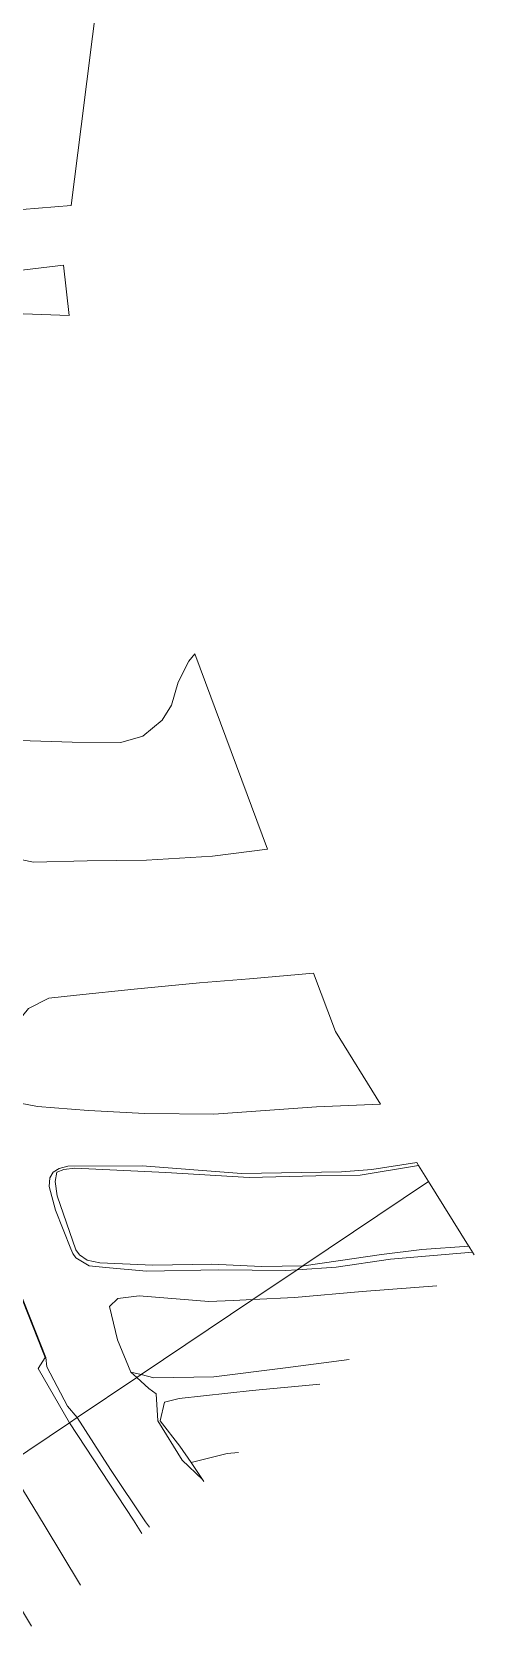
# Model space of a CAD drawing. Header units: metres. Extents: x 112942 to 118371, y 496117 to 499046.
# Drawn here: x 118156 to 118230.3, y 496214.3 to 496482.3 of the extents above; entities that cross this region are included whole.
import ezdxf

# ---------------------------------------------------------------- set-up
doc = ezdxf.new("R2010")
doc.units = ezdxf.units.M
doc.layers.add('B-WE-OG-TOPOKAART-G', color=7, linetype='Continuous', lineweight=18)

msp = doc.modelspace()

# ---------------------------------------------------------------- linework, layer by layer
at = {"layer": 'B-WE-OG-TOPOKAART-G'}
for points in [[(118169.044, 496504.218, -1.467), (118164.263, 496466.347, -1.43), (118162.591, 496453.106, -1.417), (118154.359, 496452.388, -1.45), (118140.791, 496451.617, -1.49), (118130.778, 496452.119, -1.503), (118120.568, 496452.16, -1.51), (118112.901, 496451.985, -1.5), (118109.177, 496452.464, -1.48), (118106.728, 496453.395, -1.463), (118105.48, 496455.993, -1.447), (118104.472, 496463.157, -1.477), (118105.673, 496468.82, -1.497), (118107.749, 496471.489, -1.473), (118108.28, 496475.852, -1.467), (118108.58, 496482.802, -1.433)], [(118162.274, 496434.586, -1.533), (118154.541, 496434.857, -1.507), (118149.411, 496434.944, -1.5), (118146.486, 496436.53, -1.47), (118145.359, 496438.568, -1.44), (118144.979, 496440.679, -1.423), (118146.99, 496441.746, -1.39), (118152.408, 496441.975, -1.413), (118161.321, 496443.051, -1.46), (118162.274, 496434.586, -1.533)], [(118153.96, 496363.15, -1.507), (118162.745, 496362.866, -1.5), (118170.929, 496362.816, -1.49), (118174.663, 496363.896, -1.48), (118177.891, 496366.575, -1.45), (118179.433, 496369.125, -1.473), (118180.596, 496372.948, -1.447), (118182.361, 496376.483, -1.47), (118183.399, 496377.742, -1.47), (118195.599, 496344.914, -1.513)], [(118195.599, 496344.914, -1.513), (118186.354, 496343.716, -1.563), (118175.249, 496343.062, -1.52), (118165.256, 496342.926, -1.473), (118156.276, 496342.703, -1.457), (118152.757, 496343.435, -1.497)], [(118203.845, 496301.6, -1.33), (118186.591, 496300.358, -1.363), (118174.979, 496300.493, -1.51), (118165.479, 496300.987, -1.48), (118156.924, 496301.636, -1.5), (118153.997, 496302.238, -1.487), (118152.567, 496303.077, -1.49), (118151.441, 496304.828, -1.457), (118150.457, 496308.004, -1.423), (118150.19, 496310.967, -1.453), (118151.856, 496313.716, -1.467), (118155.447, 496318.141, -1.51), (118158.833, 496319.835, -1.503), (118163.478, 496320.373, -1.547), (118173.204, 496321.363, -1.563), (118184.164, 496322.422, -1.547), (118192.544, 496323.118, -1.54), (118203.342, 496324.08, -1.513), (118206.986, 496314.273, -1.193), (118214.589, 496302.034, -1.343), (118203.845, 496301.6, -1.33)], [(118123.933, 496303.73, -1.445), (118128.003, 496305.238, -1.445), (118133.368, 496306.812, -1.445), (118139.199, 496299.916, -1.445), (118142.4, 496295.133, -1.445), (118144.779, 496290.138, -1.445), (118147.185, 496283.58, -1.445), (118151.775, 496275.333, -1.445), (118153.776, 496270.967, -1.445), (118158.346, 496259.485, -1.445), (118158.253, 496259.448, -1.233), (118157.801, 496260.584, -1.127), (118153.684, 496270.928, -1.242), (118151.685, 496275.288, -1.257), (118147.094, 496283.539, -1.109), (118144.687, 496290.099, -1.121), (118142.313, 496295.084, -1.18), (118139.119, 496299.856, -1.18), (118133.334, 496306.698, -1.209), (118128.034, 496305.143, -1.192), (118123.931, 496303.62, -1.192), (118123.933, 496303.73, -1.445)], [(118220.976, 496291.752, -1.213), (118211.135, 496290.141, -1.21), (118203.708, 496290.016, -1.192), (118192.514, 496289.72, -1.216), (118178.519, 496290.561, -1.219), (118163.234, 496291.298, -1.348), (118161.365, 496291.088, -1.381), (118160.181, 496290.621, -1.351), (118159.89, 496289.045, -1.285), (118160.247, 496286.659, -1.198), (118163.365, 496277.543, -1.285), (118163.968, 496276.707, -1.294), (118165.282, 496275.835, -1.285), (118167.392, 496275.365, -1.267), (118176.312, 496274.97, -1.261), (118186.259, 496275.145, -1.264), (118194.565, 496274.737, -1.276), (118201.529, 496274.873, -1.291), (118200.57, 496274.229, -1.39), (118198.61, 496274.106, -1.39), (118187.402, 496274.219, -1.39), (118175.262, 496274.006, -1.39), (118168.43, 496274.578, -1.39), (118165.626, 496274.892, -1.39), (118163.36, 496276.229, -1.39), (118162.877, 496276.921, -1.39), (118162.544, 496277.757, -1.39), (118159.985, 496284.258, -1.39), (118158.896, 496288.229, -1.39), (118158.999, 496289.679, -1.39), (118159.575, 496290.6, -1.39), (118160.581, 496291.216, -1.39), (118162.039, 496291.607, -1.39), (118174.521, 496291.695, -1.39), (118191.239, 496290.392, -1.39), (118207.999, 496290.682, -1.39), (118213.113, 496291.074, -1.39), (118220.675, 496292.237, -1.39), (118220.976, 496291.752, -1.213)], [(118222.644, 496289.067, -1.228), (118201.529, 496274.873, -1.291), (118194.565, 496274.737, -1.276), (118186.259, 496275.145, -1.264), (118176.312, 496274.97, -1.261), (118167.392, 496275.365, -1.267), (118165.282, 496275.835, -1.285), (118163.968, 496276.707, -1.294), (118163.365, 496277.543, -1.285), (118160.247, 496286.659, -1.198), (118159.89, 496289.045, -1.285), (118160.181, 496290.621, -1.351), (118161.365, 496291.088, -1.381), (118163.234, 496291.298, -1.348), (118178.519, 496290.561, -1.219), (118192.514, 496289.72, -1.216), (118203.708, 496290.016, -1.192), (118211.135, 496290.141, -1.21), (118220.976, 496291.752, -1.213), (118222.644, 496289.067, -1.228)], [(118201.529, 496274.873, -1.291), (118222.644, 496289.067, -1.228), (118229.37, 496278.24, -1.29), (118229.419, 496278.16, -1.291), (118221.535, 496277.629, -1.288), (118214.751, 496276.808, -1.228), (118207.451, 496275.735, -1.243), (118201.68, 496274.876, -1.291), (118201.529, 496274.873, -1.291)], [(118201.529, 496274.873, -1.291), (118201.68, 496274.876, -1.291), (118207.451, 496275.735, -1.243), (118214.751, 496276.808, -1.228), (118221.535, 496277.629, -1.288), (118229.419, 496278.16, -1.291), (118230.024, 496277.187, -1.39), (118216.265, 496275.998, -1.39), (118207.118, 496274.638, -1.39), (118200.57, 496274.229, -1.39), (118201.529, 496274.873, -1.291)], [(118200.57, 496274.229, -1.39), (118207.118, 496274.638, -1.39), (118216.265, 496275.998, -1.39), (118230.024, 496277.187, -1.39), (118230.303, 496276.737, -1.383)], [(118224.062, 496271.5, -1.308), (118211.492, 496270.58, -1.31), (118200.099, 496269.547, -1.323), (118193.102, 496269.208, -1.319), (118200.57, 496274.229, -1.39)], [(118193.102, 496269.208, -1.319), (118200.099, 496269.547, -1.323), (118211.492, 496270.58, -1.31), (118224.062, 496271.5, -1.308)], [(118153.684, 496270.928, -1.242), (118157.801, 496260.584, -1.127), (118158.253, 496259.448, -1.233), (118157.038, 496257.645, -0.777), (118162.309, 496248.508, -0.635), (118151.896, 496241.508, 0.694)], [(118193.102, 496269.208, -1.319), (118174.332, 496256.59, -1.343), (118172.635, 496257.026, -1.343), (118170.365, 496262.454, -1.37), (118169.011, 496268.043, -1.35), (118170.442, 496269.411, -1.337), (118174.03, 496269.834, -1.363), (118185.728, 496268.889, -1.347), (118189.808, 496269.049, -1.317), (118193.102, 496269.208, -1.319)], [(118209.298, 496259.111, -1.314), (118198.632, 496257.755, -1.317), (118186.559, 496256.229, -1.27), (118176.479, 496256.039, -1.343), (118174.332, 496256.59, -1.343), (118193.102, 496269.208, -1.319)], [(118158.253, 496259.448, -1.233), (118158.346, 496259.485, -1.445), (118158.485, 496257.895, -1.445), (118162, 496251.28, -1.445), (118163.593, 496249.371, -1.372), (118162.309, 496248.508, -0.635), (118157.038, 496257.645, -0.777), (118158.253, 496259.448, -1.233)], [(118174.332, 496256.59, -1.343), (118176.479, 496256.039, -1.343), (118186.559, 496256.229, -1.27), (118198.632, 496257.755, -1.317), (118209.298, 496259.111, -1.314)], [(118175.741, 496230.954, -1.386), (118175.069, 496231.849, -1.387), (118169.194, 496240.663, -1.367), (118163.593, 496249.371, -1.372), (118173.626, 496256.116, -1.342), (118175.66, 496254.246, -1.34), (118176.896, 496253.342, -1.34), (118177.132, 496248.798, -1.34), (118181.233, 496242.241, -1.34), (118184.685, 496238.967, -1.343), (118184.889, 496238.63, -1.341)], [(118173.626, 496256.116, -1.342), (118172.635, 496257.026, -1.343), (118174.332, 496256.59, -1.343), (118173.626, 496256.116, -1.342)], [(118204.367, 496254.974, -1.321), (118192.981, 496253.905, -1.297), (118180.724, 496252.579, -1.303), (118178.296, 496251.98, -1.313), (118177.565, 496248.846, -1.313), (118180.843, 496244.562, -1.323), (118182.739, 496241.801, -1.333), (118184.685, 496238.967, -1.343), (118181.233, 496242.241, -1.34), (118177.132, 496248.798, -1.34), (118176.896, 496253.342, -1.34), (118175.66, 496254.246, -1.34), (118173.626, 496256.116, -1.342), (118174.332, 496256.59, -1.343)], [(118182.739, 496241.801, -1.333), (118180.843, 496244.562, -1.323), (118177.565, 496248.846, -1.313), (118178.296, 496251.98, -1.313), (118180.724, 496252.579, -1.303), (118192.981, 496253.905, -1.297), (118204.367, 496254.974, -1.321)], [(118164.153, 496221.23, 0.575), (118158.037, 496231.34, 0.621), (118151.896, 496241.508, 0.694), (118162.309, 496248.508, -0.635), (118173.06, 496232.132, -0.736), (118174.48, 496229.895, -0.746)], [(118174.48, 496229.895, -0.746), (118173.06, 496232.132, -0.736), (118162.309, 496248.508, -0.635), (118163.593, 496249.371, -1.372), (118169.194, 496240.663, -1.367), (118175.069, 496231.849, -1.387), (118175.741, 496230.954, -1.386)], [(118190.69, 496243.498, -1.325), (118188.823, 496243.338, -1.323), (118182.739, 496241.801, -1.333)], [(118184.685, 496238.967, -1.343), (118182.739, 496241.801, -1.333), (118188.823, 496243.338, -1.323), (118190.69, 496243.498, -1.325)], [(118155.921, 496214.323, 0.842), (118151.031, 496222.444, 0.896), (118143.098, 496235.594, 0.987), (118143.544, 496235.894, 0.979), (118146.397, 496237.812, 0.877), (118149.268, 496239.742, 0.79), (118151.896, 496241.508, 0.694), (118158.037, 496231.34, 0.621), (118164.153, 496221.23, 0.575)], [(118184.889, 496238.63, -1.341), (118184.685, 496238.967, -1.343)]]:
    msp.add_polyline3d(points, dxfattribs=at)

doc.saveas('drawing.dxf')
